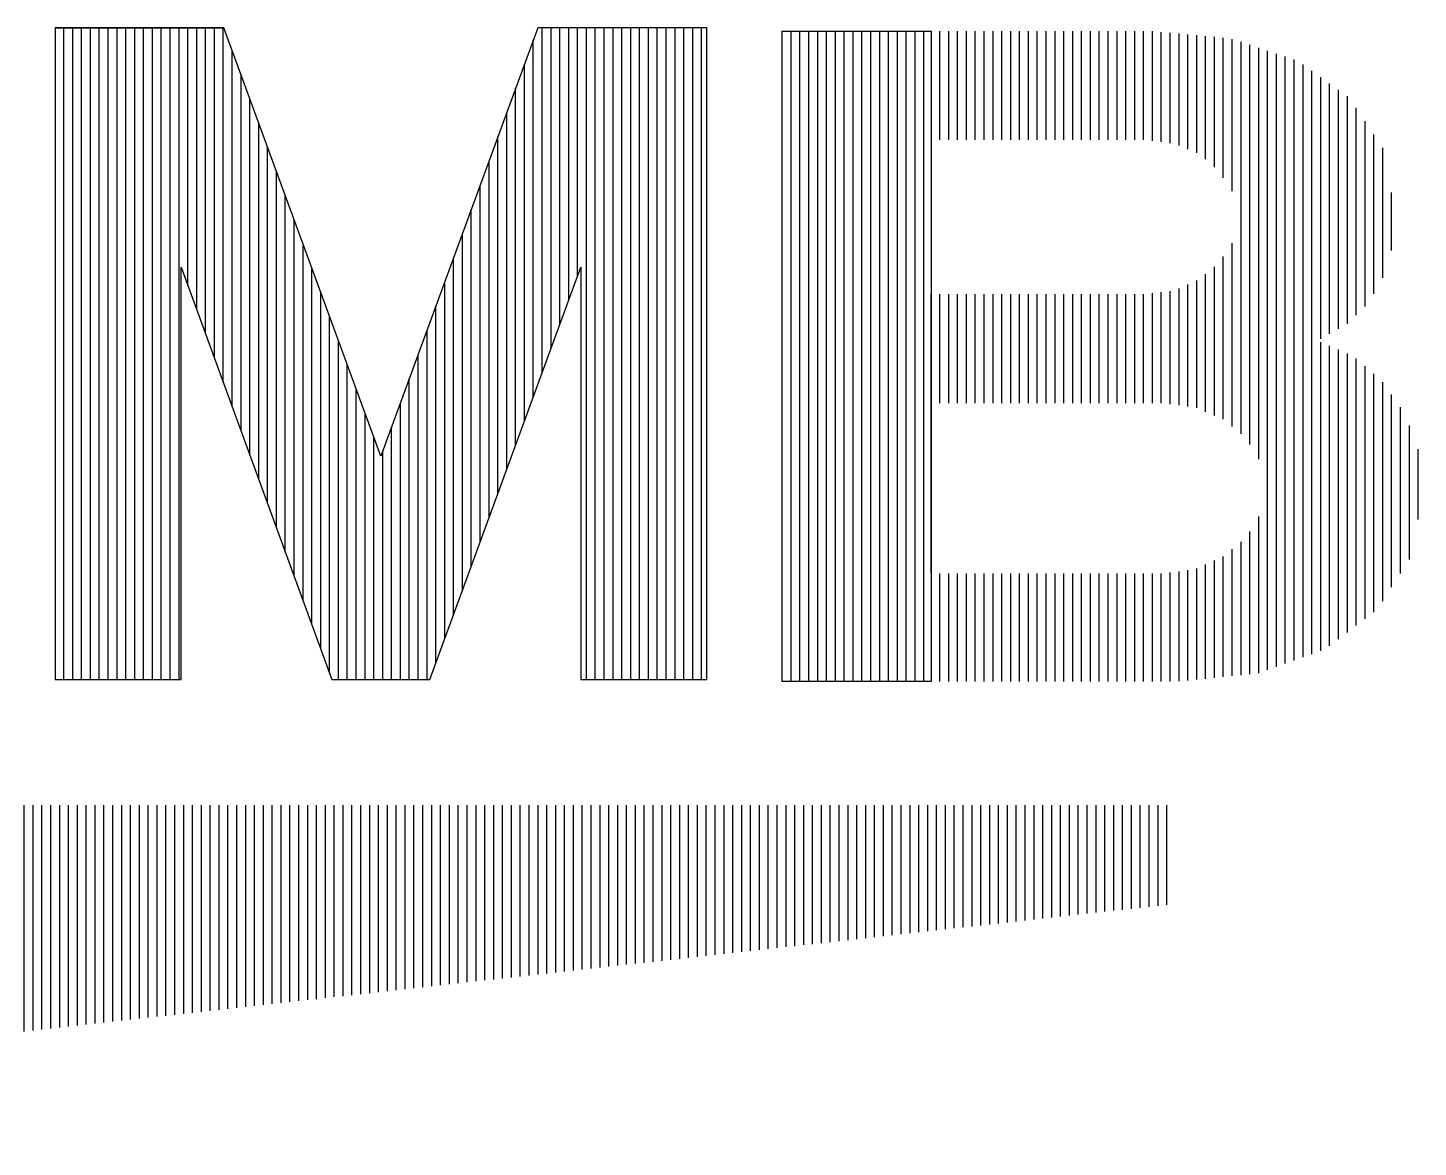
# Model space of a CAD drawing. Extents: x 187 to 6132, y -1204 to 3001.
# Drawn here: x 5348.9 to 5435.3, y -1056 to -986.5 of the extents above; entities that cross this region are included whole.
import ezdxf

# ---------------------------------------------------------------- set-up
doc = ezdxf.new("R2010")
doc.units = 0
doc.header["$LTSCALE"] = 100
doc.header["$MEASUREMENT"] = 0
doc.layers.get('0').update_dxf_attribs({"color": 245, "linetype": 'CONTINUOUS'})

# ---------------------------------------------------------------- blocks, each defined once
blk = doc.blocks.new('H26', base_point=(-13899.373904, 10592.007577))
for p, q in [((-9481.080935, 10931.761483), (-9481.080935, 10937.90992)), ((-9480.580935, 10931.761483), (-9480.580935, 10937.90992)), ((-9480.080935, 10931.761483), (-9480.080935, 10937.90992)), ((-9479.580935, 10931.761483), (-9479.580935, 10937.90992)), ((-9479.080935, 10931.761483), (-9479.080935, 10937.90992)), ((-9478.580935, 10931.761483), (-9478.580935, 10937.90992)), ((-9478.080935, 10931.761483), (-9478.080935, 10937.90992)), ((-9477.580935, 10931.761483), (-9477.580935, 10937.90992)), ((-9477.080935, 10931.761483), (-9477.080935, 10937.90992)), ((-9476.580935, 10931.761483), (-9476.580935, 10937.90992)), ((-9476.080935, 10931.761483), (-9476.080935, 10937.90992)), ((-9475.580935, 10931.761483), (-9475.580935, 10937.90992)), ((-9475.080935, 10931.761483), (-9475.080935, 10937.90992)), ((-9474.580935, 10931.761483), (-9474.580935, 10937.90992)), ((-9474.080935, 10931.761483), (-9474.080935, 10937.90992)), ((-9473.580935, 10931.761483), (-9473.580935, 10937.90992)), ((-9473.080935, 10931.761483), (-9473.080935, 10937.90992)), ((-9472.580935, 10931.761483), (-9472.580935, 10937.90992)), ((-9472.080935, 10931.761483), (-9472.080935, 10937.90992)), ((-9471.580935, 10931.761483), (-9471.580935, 10937.90992)), ((-9471.080935, 10931.761483), (-9471.080935, 10937.90992)), ((-9470.580935, 10931.761483), (-9470.580935, 10937.90992)), ((-9470.080935, 10931.761483), (-9470.080935, 10937.90992)), ((-9469.580935, 10931.761483), (-9469.580935, 10937.90992)), ((-9469.080935, 10931.706795), (-9469.080935, 10937.902108)), ((-9468.580935, 10931.648202), (-9468.580935, 10937.855233)), ((-9468.080935, 10931.585702), (-9468.080935, 10937.808358)), ((-9467.580935, 10931.448983), (-9467.580935, 10937.765389)), ((-9467.080935, 10931.241952), (-9467.080935, 10937.718514)), ((-9466.580935, 10931.03492), (-9466.580935, 10937.671639)), ((-9466.080935, 10930.675545), (-9466.080935, 10937.62867)), ((-9465.580935, 10930.226327), (-9465.580935, 10937.581795)), ((-9465.080935, 10929.62867), (-9465.080935, 10937.53492)), ((-9464.580935, 10928.866952), (-9464.580935, 10937.460702)), ((-9464.080935, 10915.171639), (-9464.080935, 10937.296639)), ((-9463.580935, 10914.573983), (-9463.580935, 10937.12867)), ((-9463.080935, 10913.730233), (-9463.080935, 10936.964608)), ((-9462.580935, 10901.839608), (-9462.580935, 10936.800545)), ((-9462.080935, 10902.015389), (-9462.080935, 10936.632577)), ((-9461.580935, 10902.195077), (-9461.580935, 10936.468514)), ((-9461.080935, 10902.374764), (-9461.080935, 10936.304452)), ((-9460.580935, 10902.554452), (-9460.580935, 10936.015389)), ((-9460.080935, 10902.730233), (-9460.080935, 10935.656014)), ((-9459.580935, 10920.523202), (-9459.580935, 10935.300545)), ((-9459.080935, 10920.808358), (-9459.080935, 10934.94117)), ((-9458.580935, 10921.093514), (-9458.580935, 10934.585702)), ((-9458.080935, 10921.382577), (-9458.080935, 10934.226327)), ((-9457.580935, 10921.870858), (-9457.580935, 10933.581795)), ((-9457.080935, 10922.366952), (-9457.080935, 10932.823983)), ((-9456.580935, 10923.073983), (-9456.580935, 10932.070077)), ((-9456.080935, 10923.97242), (-9456.080935, 10931.312264)), ((-9455.580935, 10925.519295), (-9455.580935, 10928.800545)), ((-9464.580935, 10915.585702), (-9464.580935, 10925.94117)), ((-9465.080935, 10915.999764), (-9465.080935, 10925.179452)), ((-9466.080935, 10916.417733), (-9466.080935, 10924.175545)), ((-9465.580935, 10916.206795), (-9465.580935, 10924.593514)), ((-9467.580935, 10916.781014), (-9467.580935, 10923.370858)), ((-9467.080935, 10916.714608), (-9467.080935, 10923.59742)), ((-9466.580935, 10916.62867), (-9466.580935, 10923.827889)), ((-9481.580935, 10907.277108), (-9481.580935, 10923.046639)), ((-9481.080935, 10916.898202), (-9481.080935, 10923.046639)), ((-9480.580935, 10916.898202), (-9480.580935, 10923.046639)), ((-9480.080935, 10916.898202), (-9480.080935, 10923.046639)), ((-9479.580935, 10916.898202), (-9479.580935, 10923.046639)), ((-9479.080935, 10916.898202), (-9479.080935, 10923.046639)), ((-9478.580935, 10916.898202), (-9478.580935, 10923.046639)), ((-9478.080935, 10916.898202), (-9478.080935, 10923.046639)), ((-9477.580935, 10916.898202), (-9477.580935, 10923.046639)), ((-9477.080935, 10916.898202), (-9477.080935, 10923.046639)), ((-9476.580935, 10916.898202), (-9476.580935, 10923.046639)), ((-9476.080935, 10916.898202), (-9476.080935, 10923.046639)), ((-9475.580935, 10916.898202), (-9475.580935, 10923.046639)), ((-9475.080935, 10916.898202), (-9475.080935, 10923.046639)), ((-9474.580935, 10916.898202), (-9474.580935, 10923.046639)), ((-9474.080935, 10916.898202), (-9474.080935, 10923.046639)), ((-9473.580935, 10916.898202), (-9473.580935, 10923.046639)), ((-9473.080935, 10916.898202), (-9473.080935, 10923.046639)), ((-9472.580935, 10916.898202), (-9472.580935, 10923.046639)), ((-9472.080935, 10916.898202), (-9472.080935, 10923.046639)), ((-9471.580935, 10916.898202), (-9471.580935, 10923.046639)), ((-9471.080935, 10916.898202), (-9471.080935, 10923.046639)), ((-9470.580935, 10916.898202), (-9470.580935, 10923.046639)), ((-9470.080935, 10916.898202), (-9470.080935, 10923.046639)), ((-9469.580935, 10916.898202), (-9469.580935, 10923.046639)), ((-9469.080935, 10916.898202), (-9469.080935, 10923.101327)), ((-9468.580935, 10916.898202), (-9468.580935, 10923.15992)), ((-9468.080935, 10916.84742), (-9468.080935, 10923.22242)), ((-9459.580935, 10902.90992), (-9459.580935, 10920.34742)), ((-9459.080935, 10903.19117), (-9459.080935, 10920.136483)), ((-9458.580935, 10903.573983), (-9458.580935, 10919.921639)), ((-9458.080935, 10903.956795), (-9458.080935, 10919.706795)), ((-9457.580935, 10904.339608), (-9457.580935, 10919.413827)), ((-9457.080935, 10904.72242), (-9457.080935, 10918.980233)), ((-9456.580935, 10905.105233), (-9456.580935, 10918.550545)), ((-9456.080935, 10905.72242), (-9456.080935, 10918.089608)), ((-9455.580935, 10906.507577), (-9455.580935, 10917.382577)), ((-9455.080935, 10907.288827), (-9455.080935, 10916.675545)), ((-9454.580935, 10908.070077), (-9454.580935, 10915.636483)), ((-9454.080935, 10910.331795), (-9454.080935, 10914.308358)), ((-9463.080935, 10901.65992), (-9463.080935, 10910.50367)), ((-9463.580935, 10901.593514), (-9463.580935, 10909.65992)), ((-9464.580935, 10901.495858), (-9464.580935, 10908.652108)), ((-9464.080935, 10901.542733), (-9464.080935, 10909.062264)), ((-9466.580935, 10901.292733), (-9466.580935, 10907.562264)), ((-9466.080935, 10901.343514), (-9466.080935, 10907.788827)), ((-9465.580935, 10901.394295), (-9465.580935, 10908.015389)), ((-9465.080935, 10901.445077), (-9465.080935, 10908.241952)), ((-9481.080935, 10901.19117), (-9481.080935, 10907.277108)), ((-9480.580935, 10901.19117), (-9480.580935, 10907.277108)), ((-9480.080935, 10901.19117), (-9480.080935, 10907.277108)), ((-9479.580935, 10901.19117), (-9479.580935, 10907.277108)), ((-9479.080935, 10901.19117), (-9479.080935, 10907.277108)), ((-9478.580935, 10901.19117), (-9478.580935, 10907.277108)), ((-9478.080935, 10901.19117), (-9478.080935, 10907.277108)), ((-9477.580935, 10901.19117), (-9477.580935, 10907.277108)), ((-9477.080935, 10901.19117), (-9477.080935, 10907.277108)), ((-9476.580935, 10901.19117), (-9476.580935, 10907.277108)), ((-9476.080935, 10901.19117), (-9476.080935, 10907.277108)), ((-9475.580935, 10901.19117), (-9475.580935, 10907.277108)), ((-9475.080935, 10901.19117), (-9475.080935, 10907.277108)), ((-9474.580935, 10901.19117), (-9474.580935, 10907.277108)), ((-9474.080935, 10901.19117), (-9474.080935, 10907.277108)), ((-9473.580935, 10901.19117), (-9473.580935, 10907.277108)), ((-9473.080935, 10901.19117), (-9473.080935, 10907.277108)), ((-9472.580935, 10901.19117), (-9472.580935, 10907.277108)), ((-9472.080935, 10901.19117), (-9472.080935, 10907.277108)), ((-9471.580935, 10901.19117), (-9471.580935, 10907.277108)), ((-9471.080935, 10901.19117), (-9471.080935, 10907.277108)), ((-9470.580935, 10901.19117), (-9470.580935, 10907.277108)), ((-9470.080935, 10901.19117), (-9470.080935, 10907.277108)), ((-9469.580935, 10901.19117), (-9469.580935, 10907.277108)), ((-9469.080935, 10901.19117), (-9469.080935, 10907.277108)), ((-9468.580935, 10901.19117), (-9468.580935, 10907.277108)), ((-9468.080935, 10901.19117), (-9468.080935, 10907.331795)), ((-9467.580935, 10901.195077), (-9467.580935, 10907.398202)), ((-9467.080935, 10901.241952), (-9467.080935, 10907.468514))]:
    blk.add_line(p, q)
blk = doc.blocks.new('H28', base_point=(-13899.373904, 10592.007577))
for p, q in [((-9489.479373, 10901.19117), (-9489.479373, 10937.90992)), ((-9488.979373, 10901.19117), (-9488.979373, 10937.90992)), ((-9488.479373, 10901.19117), (-9488.479373, 10937.90992)), ((-9487.979373, 10901.19117), (-9487.979373, 10937.90992)), ((-9487.479373, 10901.19117), (-9487.479373, 10937.90992)), ((-9486.979373, 10901.19117), (-9486.979373, 10937.90992)), ((-9486.479373, 10901.19117), (-9486.479373, 10937.90992)), ((-9485.979373, 10901.19117), (-9485.979373, 10937.90992)), ((-9485.479373, 10901.19117), (-9485.479373, 10937.90992)), ((-9484.979373, 10901.19117), (-9484.979373, 10937.90992)), ((-9484.479373, 10901.19117), (-9484.479373, 10937.90992)), ((-9483.979373, 10901.19117), (-9483.979373, 10937.90992)), ((-9483.479373, 10901.19117), (-9483.479373, 10937.90992)), ((-9482.979373, 10901.19117), (-9482.979373, 10937.90992)), ((-9482.479373, 10901.19117), (-9482.479373, 10937.90992)), ((-9481.979373, 10901.19117), (-9481.979373, 10937.90992))]:
    blk.add_line(p, q)
blk = doc.blocks.new('H29', base_point=(-13899.373904, 10592.007577))
for p, q in [((-9530.53406, 10901.292733), (-9530.53406, 10938.093514)), ((-9530.03406, 10901.292733), (-9530.03406, 10938.093514)), ((-9529.53406, 10901.292733), (-9529.53406, 10938.093514)), ((-9529.03406, 10901.292733), (-9529.03406, 10938.093514)), ((-9528.53406, 10901.292733), (-9528.53406, 10938.093514)), ((-9528.03406, 10901.292733), (-9528.03406, 10938.093514)), ((-9527.53406, 10901.292733), (-9527.53406, 10938.093514)), ((-9527.03406, 10901.292733), (-9527.03406, 10938.093514)), ((-9526.53406, 10901.292733), (-9526.53406, 10938.093514)), ((-9526.03406, 10901.292733), (-9526.03406, 10938.093514)), ((-9525.53406, 10901.292733), (-9525.53406, 10938.093514)), ((-9525.03406, 10901.292733), (-9525.03406, 10938.093514)), ((-9524.53406, 10901.292733), (-9524.53406, 10938.093514)), ((-9524.03406, 10901.292733), (-9524.03406, 10938.093514)), ((-9523.53406, 10923.531014), (-9523.53406, 10938.093514)), ((-9523.03406, 10922.167733), (-9523.03406, 10938.093514)), ((-9522.53406, 10920.800545), (-9522.53406, 10938.093514)), ((-9522.03406, 10919.433358), (-9522.03406, 10938.093514)), ((-9521.53406, 10918.06617), (-9521.53406, 10938.093514)), ((-9504.03406, 10917.245858), (-9504.03406, 10937.413827)), ((-9503.53406, 10918.613045), (-9503.53406, 10938.093514)), ((-9503.03406, 10919.976327), (-9503.03406, 10938.093514)), ((-9502.53406, 10921.339608), (-9502.53406, 10938.093514)), ((-9502.03406, 10922.702889), (-9502.03406, 10938.093514)), ((-9501.53406, 10924.070077), (-9501.53406, 10938.093514)), ((-9501.03406, 10901.292733), (-9501.03406, 10938.093514)), ((-9500.53406, 10901.292733), (-9500.53406, 10938.093514)), ((-9500.03406, 10901.292733), (-9500.03406, 10938.093514)), ((-9499.53406, 10901.292733), (-9499.53406, 10938.093514)), ((-9499.03406, 10901.292733), (-9499.03406, 10938.093514)), ((-9498.53406, 10901.292733), (-9498.53406, 10938.093514)), ((-9498.03406, 10901.292733), (-9498.03406, 10938.093514)), ((-9497.53406, 10901.292733), (-9497.53406, 10938.093514)), ((-9497.03406, 10901.292733), (-9497.03406, 10938.093514)), ((-9496.53406, 10901.292733), (-9496.53406, 10938.093514)), ((-9496.03406, 10901.292733), (-9496.03406, 10938.093514)), ((-9495.53406, 10901.292733), (-9495.53406, 10938.093514)), ((-9495.03406, 10901.292733), (-9495.03406, 10938.093514)), ((-9494.53406, 10901.292733), (-9494.53406, 10938.093514)), ((-9521.03406, 10916.698983), (-9521.03406, 10936.835702)), ((-9504.53406, 10915.882577), (-9504.53406, 10936.046639)), ((-9520.53406, 10915.331795), (-9520.53406, 10935.468514)), ((-9505.03406, 10914.519295), (-9505.03406, 10934.679452)), ((-9520.03406, 10913.964608), (-9520.03406, 10934.105233)), ((-9519.53406, 10912.59742), (-9519.53406, 10932.738045)), ((-9505.53406, 10913.156014), (-9505.53406, 10933.312264)), ((-9506.03406, 10911.788827), (-9506.03406, 10931.948983)), ((-9519.03406, 10911.230233), (-9519.03406, 10931.370858)), ((-9506.53406, 10910.425545), (-9506.53406, 10930.581795)), ((-9518.53406, 10909.863045), (-9518.53406, 10930.007577)), ((-9507.03406, 10909.062264), (-9507.03406, 10929.214608)), ((-9518.03406, 10908.495858), (-9518.03406, 10928.640389)), ((-9517.53406, 10907.132577), (-9517.53406, 10927.273202)), ((-9507.53406, 10907.698983), (-9507.53406, 10927.851327)), ((-9508.03406, 10906.331795), (-9508.03406, 10926.484139)), ((-9517.03406, 10905.765389), (-9517.03406, 10925.906014)), ((-9508.53406, 10904.968514), (-9508.53406, 10925.116952)), ((-9516.53406, 10904.398202), (-9516.53406, 10924.542733)), ((-9509.03406, 10903.605233), (-9509.03406, 10923.75367)), ((-9516.03406, 10903.031014), (-9516.03406, 10923.175545)), ((-9515.53406, 10901.663827), (-9515.53406, 10921.808358)), ((-9509.53406, 10902.241952), (-9509.53406, 10922.386483)), ((-9510.03406, 10901.292733), (-9510.03406, 10921.019295)), ((-9515.03406, 10901.292733), (-9515.03406, 10920.445077)), ((-9510.53406, 10901.292733), (-9510.53406, 10919.652108)), ((-9514.53406, 10901.292733), (-9514.53406, 10919.077889)), ((-9511.03406, 10901.292733), (-9511.03406, 10918.288827)), ((-9514.03406, 10901.292733), (-9514.03406, 10917.710702)), ((-9513.53406, 10901.292733), (-9513.53406, 10916.34742)), ((-9511.53406, 10901.292733), (-9511.53406, 10916.921639)), ((-9512.03406, 10901.292733), (-9512.03406, 10915.554452)), ((-9513.03406, 10901.292733), (-9513.03406, 10914.980233)), ((-9512.53406, 10901.292733), (-9512.53406, 10914.19117))]:
    blk.add_line(p, q)
blk = doc.blocks.new('H35', base_point=(-13899.373904, 10592.007577))
for p, q in [((-9591.768435, 10874.890389), (-9591.768435, 10894.210702)), ((-9591.268435, 10874.948983), (-9591.268435, 10894.210702)), ((-9590.768435, 10875.00367), (-9590.768435, 10894.210702)), ((-9590.268435, 10875.058358), (-9590.268435, 10894.210702)), ((-9589.768435, 10875.113045), (-9589.768435, 10894.210702)), ((-9589.268435, 10875.167733), (-9589.268435, 10894.210702)), ((-9588.768435, 10875.22242), (-9588.768435, 10894.210702)), ((-9588.268435, 10875.281014), (-9588.268435, 10894.210702)), ((-9587.768435, 10875.335702), (-9587.768435, 10894.210702)), ((-9587.268435, 10875.390389), (-9587.268435, 10894.210702)), ((-9586.768435, 10875.445077), (-9586.768435, 10894.210702)), ((-9586.268435, 10875.499764), (-9586.268435, 10894.210702)), ((-9585.768435, 10875.558358), (-9585.768435, 10894.210702)), ((-9585.268435, 10875.613045), (-9585.268435, 10894.210702)), ((-9584.768435, 10875.667733), (-9584.768435, 10894.210702)), ((-9584.268435, 10875.72242), (-9584.268435, 10894.210702)), ((-9583.768435, 10875.777108), (-9583.768435, 10894.210702)), ((-9583.268435, 10875.831795), (-9583.268435, 10894.210702)), ((-9582.768435, 10875.890389), (-9582.768435, 10894.210702)), ((-9582.268435, 10875.945077), (-9582.268435, 10894.210702)), ((-9581.768435, 10875.999764), (-9581.768435, 10894.210702)), ((-9581.268435, 10876.054452), (-9581.268435, 10894.210702)), ((-9580.768435, 10876.109139), (-9580.768435, 10894.210702)), ((-9580.268435, 10876.167733), (-9580.268435, 10894.210702)), ((-9579.768435, 10876.22242), (-9579.768435, 10894.210702)), ((-9579.268435, 10876.277108), (-9579.268435, 10894.210702)), ((-9578.768435, 10876.331795), (-9578.768435, 10894.210702)), ((-9578.268435, 10876.386483), (-9578.268435, 10894.210702)), ((-9577.768435, 10876.445077), (-9577.768435, 10894.210702)), ((-9577.268435, 10876.499764), (-9577.268435, 10894.210702)), ((-9576.768435, 10876.554452), (-9576.768435, 10894.210702)), ((-9576.268435, 10876.609139), (-9576.268435, 10894.210702)), ((-9575.768435, 10876.663827), (-9575.768435, 10894.210702)), ((-9575.268435, 10876.718514), (-9575.268435, 10894.210702)), ((-9574.768435, 10876.777108), (-9574.768435, 10894.210702)), ((-9574.268435, 10876.831795), (-9574.268435, 10894.210702)), ((-9573.768435, 10876.886483), (-9573.768435, 10894.210702)), ((-9573.268435, 10876.94117), (-9573.268435, 10894.210702)), ((-9572.768435, 10876.995858), (-9572.768435, 10894.210702)), ((-9572.268435, 10877.054452), (-9572.268435, 10894.210702)), ((-9571.768435, 10877.109139), (-9571.768435, 10894.210702)), ((-9571.268435, 10877.163827), (-9571.268435, 10894.210702)), ((-9570.768435, 10877.218514), (-9570.768435, 10894.210702)), ((-9570.268435, 10877.273202), (-9570.268435, 10894.210702)), ((-9569.768435, 10877.327889), (-9569.768435, 10894.210702)), ((-9569.268435, 10877.386483), (-9569.268435, 10894.210702)), ((-9568.768435, 10877.44117), (-9568.768435, 10894.210702)), ((-9568.268435, 10877.495858), (-9568.268435, 10894.210702)), ((-9567.768435, 10877.550545), (-9567.768435, 10894.210702)), ((-9567.268435, 10877.605233), (-9567.268435, 10894.210702)), ((-9566.768435, 10877.663827), (-9566.768435, 10894.210702)), ((-9566.268435, 10877.718514), (-9566.268435, 10894.210702)), ((-9565.768435, 10877.773202), (-9565.768435, 10894.210702)), ((-9565.268435, 10877.827889), (-9565.268435, 10894.210702)), ((-9564.768435, 10877.882577), (-9564.768435, 10894.210702)), ((-9564.268435, 10877.94117), (-9564.268435, 10894.210702)), ((-9563.768435, 10877.995858), (-9563.768435, 10894.210702)), ((-9563.268435, 10878.050545), (-9563.268435, 10894.210702)), ((-9562.768435, 10878.105233), (-9562.768435, 10894.210702)), ((-9562.268435, 10878.15992), (-9562.268435, 10894.210702)), ((-9561.768435, 10878.214608), (-9561.768435, 10894.210702)), ((-9561.268435, 10878.273202), (-9561.268435, 10894.210702)), ((-9560.768435, 10878.327889), (-9560.768435, 10894.210702)), ((-9560.268435, 10878.382577), (-9560.268435, 10894.210702)), ((-9559.768435, 10878.437264), (-9559.768435, 10894.210702)), ((-9559.268435, 10878.491952), (-9559.268435, 10894.210702)), ((-9558.768435, 10878.550545), (-9558.768435, 10894.210702)), ((-9558.268435, 10878.605233), (-9558.268435, 10894.210702)), ((-9557.768435, 10878.65992), (-9557.768435, 10894.210702)), ((-9557.268435, 10878.714608), (-9557.268435, 10894.210702)), ((-9556.768435, 10878.769295), (-9556.768435, 10894.210702)), ((-9556.268435, 10878.823983), (-9556.268435, 10894.210702)), ((-9555.768435, 10878.882577), (-9555.768435, 10894.210702)), ((-9555.268435, 10878.937264), (-9555.268435, 10894.210702)), ((-9554.768435, 10878.991952), (-9554.768435, 10894.210702)), ((-9554.268435, 10879.046639), (-9554.268435, 10894.210702)), ((-9553.768435, 10879.101327), (-9553.768435, 10894.210702)), ((-9553.268435, 10879.15992), (-9553.268435, 10894.210702)), ((-9552.768435, 10879.214608), (-9552.768435, 10894.210702)), ((-9552.268435, 10879.269295), (-9552.268435, 10894.210702)), ((-9551.768435, 10879.323983), (-9551.768435, 10894.210702)), ((-9551.268435, 10879.37867), (-9551.268435, 10894.210702)), ((-9550.768435, 10879.437264), (-9550.768435, 10894.210702)), ((-9550.268435, 10879.491952), (-9550.268435, 10894.210702)), ((-9549.768435, 10879.546639), (-9549.768435, 10894.210702)), ((-9549.268435, 10879.601327), (-9549.268435, 10894.210702)), ((-9548.768435, 10879.656014), (-9548.768435, 10894.210702)), ((-9548.268435, 10879.710702), (-9548.268435, 10894.210702)), ((-9547.768435, 10879.769295), (-9547.768435, 10894.210702)), ((-9547.268435, 10879.823983), (-9547.268435, 10894.210702)), ((-9546.768435, 10879.87867), (-9546.768435, 10894.210702)), ((-9546.268435, 10879.933358), (-9546.268435, 10894.210702)), ((-9545.768435, 10879.988045), (-9545.768435, 10894.210702)), ((-9545.268435, 10880.046639), (-9545.268435, 10894.210702)), ((-9544.768435, 10880.101327), (-9544.768435, 10894.210702)), ((-9544.268435, 10880.156014), (-9544.268435, 10894.210702)), ((-9543.768435, 10880.210702), (-9543.768435, 10894.210702)), ((-9543.268435, 10880.265389), (-9543.268435, 10894.210702)), ((-9542.768435, 10880.323983), (-9542.768435, 10894.210702)), ((-9542.268435, 10880.37867), (-9542.268435, 10894.210702)), ((-9541.768435, 10880.433358), (-9541.768435, 10894.210702)), ((-9541.268435, 10880.488045), (-9541.268435, 10894.210702)), ((-9540.768435, 10880.542733), (-9540.768435, 10894.210702)), ((-9540.268435, 10880.59742), (-9540.268435, 10894.210702)), ((-9539.768435, 10880.656014), (-9539.768435, 10894.210702)), ((-9539.268435, 10880.710702), (-9539.268435, 10894.210702)), ((-9538.768435, 10880.765389), (-9538.768435, 10894.210702)), ((-9538.268435, 10880.820077), (-9538.268435, 10894.210702)), ((-9537.768435, 10880.874764), (-9537.768435, 10894.210702)), ((-9537.268435, 10880.933358), (-9537.268435, 10894.210702)), ((-9536.768435, 10880.988045), (-9536.768435, 10894.210702)), ((-9536.268435, 10881.042733), (-9536.268435, 10894.210702)), ((-9535.768435, 10881.09742), (-9535.768435, 10894.210702)), ((-9535.268435, 10881.152108), (-9535.268435, 10894.210702)), ((-9534.768435, 10881.206795), (-9534.768435, 10894.210702)), ((-9534.268435, 10881.265389), (-9534.268435, 10894.210702)), ((-9533.768435, 10881.320077), (-9533.768435, 10894.210702)), ((-9533.268435, 10881.374764), (-9533.268435, 10894.210702)), ((-9532.768435, 10881.429452), (-9532.768435, 10894.210702)), ((-9532.268435, 10881.484139), (-9532.268435, 10894.210702)), ((-9531.768435, 10881.542733), (-9531.768435, 10894.210702)), ((-9531.268435, 10881.59742), (-9531.268435, 10894.210702)), ((-9530.768435, 10881.652108), (-9530.768435, 10894.210702)), ((-9530.268435, 10881.706795), (-9530.268435, 10894.210702)), ((-9529.768435, 10881.761483), (-9529.768435, 10894.210702)), ((-9529.268435, 10881.820077), (-9529.268435, 10894.210702)), ((-9528.768435, 10881.874764), (-9528.768435, 10894.210702)), ((-9528.268435, 10881.929452), (-9528.268435, 10894.210702)), ((-9527.768435, 10881.984139), (-9527.768435, 10894.210702)), ((-9527.268435, 10882.038827), (-9527.268435, 10894.210702)), ((-9526.768435, 10882.093514), (-9526.768435, 10894.210702)), ((-9526.268435, 10882.152108), (-9526.268435, 10894.210702)), ((-9525.768435, 10882.206795), (-9525.768435, 10894.210702)), ((-9525.268435, 10882.261483), (-9525.268435, 10894.210702)), ((-9524.768435, 10882.31617), (-9524.768435, 10894.210702)), ((-9524.268435, 10882.370858), (-9524.268435, 10894.210702)), ((-9523.768435, 10882.429452), (-9523.768435, 10894.210702)), ((-9523.268435, 10882.484139), (-9523.268435, 10894.210702)), ((-9522.768435, 10882.538827), (-9522.768435, 10894.210702)), ((-9522.268435, 10882.593514), (-9522.268435, 10894.210702)), ((-9521.768435, 10882.648202), (-9521.768435, 10894.210702)), ((-9521.268435, 10882.702889), (-9521.268435, 10894.210702)), ((-9520.768435, 10882.761483), (-9520.768435, 10894.210702)), ((-9520.268435, 10882.81617), (-9520.268435, 10894.210702)), ((-9519.768435, 10882.870858), (-9519.768435, 10894.210702)), ((-9519.268435, 10882.925545), (-9519.268435, 10894.210702)), ((-9518.768435, 10882.980233), (-9518.768435, 10894.210702)), ((-9518.268435, 10883.038827), (-9518.268435, 10894.210702)), ((-9517.768435, 10883.093514), (-9517.768435, 10894.210702)), ((-9517.268435, 10883.148202), (-9517.268435, 10894.210702)), ((-9516.768435, 10883.202889), (-9516.768435, 10894.210702)), ((-9516.268435, 10883.257577), (-9516.268435, 10894.210702)), ((-9515.768435, 10883.31617), (-9515.768435, 10894.210702)), ((-9515.268435, 10883.370858), (-9515.268435, 10894.210702)), ((-9514.768435, 10883.425545), (-9514.768435, 10894.210702)), ((-9514.268435, 10883.480233), (-9514.268435, 10894.210702)), ((-9513.768435, 10883.53492), (-9513.768435, 10894.210702)), ((-9513.268435, 10883.589608), (-9513.268435, 10894.210702)), ((-9512.768435, 10883.648202), (-9512.768435, 10894.210702)), ((-9512.268435, 10883.702889), (-9512.268435, 10894.210702)), ((-9511.768435, 10883.757577), (-9511.768435, 10894.210702)), ((-9511.268435, 10883.812264), (-9511.268435, 10894.210702)), ((-9510.768435, 10883.866952), (-9510.768435, 10894.210702)), ((-9510.268435, 10883.925545), (-9510.268435, 10894.210702)), ((-9509.768435, 10883.980233), (-9509.768435, 10894.210702)), ((-9509.268435, 10884.03492), (-9509.268435, 10894.210702)), ((-9508.768435, 10884.089608), (-9508.768435, 10894.210702)), ((-9508.268435, 10884.144295), (-9508.268435, 10894.210702)), ((-9507.768435, 10884.198983), (-9507.768435, 10894.210702)), ((-9507.268435, 10884.257577), (-9507.268435, 10894.210702)), ((-9506.768435, 10884.312264), (-9506.768435, 10894.210702)), ((-9506.268435, 10884.366952), (-9506.268435, 10894.210702)), ((-9505.768435, 10884.421639), (-9505.768435, 10894.210702)), ((-9505.268435, 10884.476327), (-9505.268435, 10894.210702)), ((-9504.768435, 10884.53492), (-9504.768435, 10894.210702)), ((-9504.268435, 10884.589608), (-9504.268435, 10894.210702)), ((-9503.768435, 10884.644295), (-9503.768435, 10894.210702)), ((-9503.268435, 10884.698983), (-9503.268435, 10894.210702)), ((-9502.768435, 10884.75367), (-9502.768435, 10894.210702)), ((-9502.268435, 10884.812264), (-9502.268435, 10894.210702)), ((-9501.768435, 10884.866952), (-9501.768435, 10894.210702)), ((-9501.268435, 10884.921639), (-9501.268435, 10894.210702)), ((-9500.768435, 10884.976327), (-9500.768435, 10894.210702)), ((-9500.268435, 10885.031014), (-9500.268435, 10894.210702)), ((-9499.768435, 10885.085702), (-9499.768435, 10894.210702)), ((-9499.268435, 10885.144295), (-9499.268435, 10894.210702)), ((-9498.768435, 10885.198983), (-9498.768435, 10894.210702)), ((-9498.268435, 10885.25367), (-9498.268435, 10894.210702)), ((-9497.768435, 10885.308358), (-9497.768435, 10894.210702)), ((-9497.268435, 10885.363045), (-9497.268435, 10894.210702)), ((-9496.768435, 10885.421639), (-9496.768435, 10894.210702)), ((-9496.268435, 10885.476327), (-9496.268435, 10894.210702)), ((-9495.768435, 10885.531014), (-9495.768435, 10894.210702)), ((-9495.268435, 10885.585702), (-9495.268435, 10894.210702)), ((-9494.768435, 10885.640389), (-9494.768435, 10894.210702)), ((-9494.268435, 10885.698983), (-9494.268435, 10894.210702)), ((-9493.768435, 10885.75367), (-9493.768435, 10894.210702)), ((-9493.268435, 10885.808358), (-9493.268435, 10894.210702)), ((-9492.768435, 10885.863045), (-9492.768435, 10894.210702)), ((-9492.268435, 10885.917733), (-9492.268435, 10894.210702)), ((-9491.768435, 10885.97242), (-9491.768435, 10894.210702)), ((-9491.268435, 10886.031014), (-9491.268435, 10894.210702)), ((-9490.768435, 10886.085702), (-9490.768435, 10894.210702)), ((-9490.268435, 10886.140389), (-9490.268435, 10894.210702)), ((-9489.768435, 10886.195077), (-9489.768435, 10894.210702)), ((-9489.268435, 10886.249764), (-9489.268435, 10894.210702)), ((-9488.768435, 10886.308358), (-9488.768435, 10894.210702)), ((-9488.268435, 10886.363045), (-9488.268435, 10894.210702)), ((-9487.768435, 10886.417733), (-9487.768435, 10894.210702)), ((-9487.268435, 10886.47242), (-9487.268435, 10894.210702)), ((-9486.768435, 10886.527108), (-9486.768435, 10894.210702)), ((-9486.268435, 10886.581795), (-9486.268435, 10894.210702)), ((-9485.768435, 10886.640389), (-9485.768435, 10894.210702)), ((-9485.268435, 10886.695077), (-9485.268435, 10894.210702)), ((-9484.768435, 10886.749764), (-9484.768435, 10894.210702)), ((-9484.268435, 10886.804452), (-9484.268435, 10894.210702)), ((-9483.768435, 10886.859139), (-9483.768435, 10894.210702)), ((-9483.268435, 10886.917733), (-9483.268435, 10894.210702)), ((-9482.768435, 10886.97242), (-9482.768435, 10894.210702)), ((-9482.268435, 10887.027108), (-9482.268435, 10894.210702)), ((-9481.768435, 10887.081795), (-9481.768435, 10894.210702)), ((-9481.268435, 10887.136483), (-9481.268435, 10894.210702)), ((-9480.768435, 10887.195077), (-9480.768435, 10894.210702)), ((-9480.268435, 10887.249764), (-9480.268435, 10894.210702)), ((-9479.768435, 10887.304452), (-9479.768435, 10894.210702)), ((-9479.268435, 10887.359139), (-9479.268435, 10894.210702)), ((-9478.768435, 10887.413827), (-9478.768435, 10894.210702)), ((-9478.268435, 10887.468514), (-9478.268435, 10894.210702)), ((-9477.768435, 10887.527108), (-9477.768435, 10894.210702)), ((-9477.268435, 10887.581795), (-9477.268435, 10894.210702)), ((-9476.768435, 10887.636483), (-9476.768435, 10894.210702)), ((-9476.268435, 10887.69117), (-9476.268435, 10894.210702)), ((-9475.768435, 10887.745858), (-9475.768435, 10894.210702)), ((-9475.268435, 10887.804452), (-9475.268435, 10894.210702)), ((-9474.768435, 10887.859139), (-9474.768435, 10894.210702)), ((-9474.268435, 10887.913827), (-9474.268435, 10894.210702)), ((-9473.768435, 10887.968514), (-9473.768435, 10894.210702)), ((-9473.268435, 10888.023202), (-9473.268435, 10894.210702)), ((-9472.768435, 10888.077889), (-9472.768435, 10894.210702)), ((-9472.268435, 10888.136483), (-9472.268435, 10894.210702)), ((-9471.768435, 10888.19117), (-9471.768435, 10894.210702)), ((-9471.268435, 10888.245858), (-9471.268435, 10894.210702)), ((-9470.768435, 10888.300545), (-9470.768435, 10894.210702)), ((-9470.268435, 10888.355233), (-9470.268435, 10894.210702)), ((-9469.768435, 10888.413827), (-9469.768435, 10894.210702)), ((-9469.268435, 10888.468514), (-9469.268435, 10894.210702)), ((-9468.768435, 10888.523202), (-9468.768435, 10894.210702)), ((-9468.268435, 10888.577889), (-9468.268435, 10894.210702))]:
    blk.add_line(p, q)

msp = doc.modelspace()

# ---------------------------------------------------------------- linework, layer by layer
msp.add_line((5350.609056, -986.474398), (5361.102025, -986.474398))
for points in [[(5383.265306, -1026.955257), (5391.094212, -1026.955257), (5391.094212, -986.474398), (5380.584056, -986.474398), (5370.843041, -1013.084944), (5361.102025, -986.474398), (5350.609056, -986.474398), (5350.609056, -1026.955257), (5358.437962, -1026.955257), (5358.437962, -1001.341585), (5367.80515, -1026.955257), (5373.876634, -1026.955257), (5383.265306, -1001.341585), (5383.265306, -1026.955257)], [(5395.769212, -986.676351), (5405.007494, -986.676351), (5405.007494, -1027.066976), (5395.769212, -1027.066976), (5395.769212, -986.676351)]]:
    msp.add_lwpolyline(points)

# ---------------------------------------------------------------- block references
at = {"xscale": 1.1, "yscale": 1.1}
for name in ['H29', 'H28', 'H26', 'H35']:
    msp.add_blockref(name, (545.435228, -1367.168929), dxfattribs=at)

doc.saveas('drawing.dxf')
